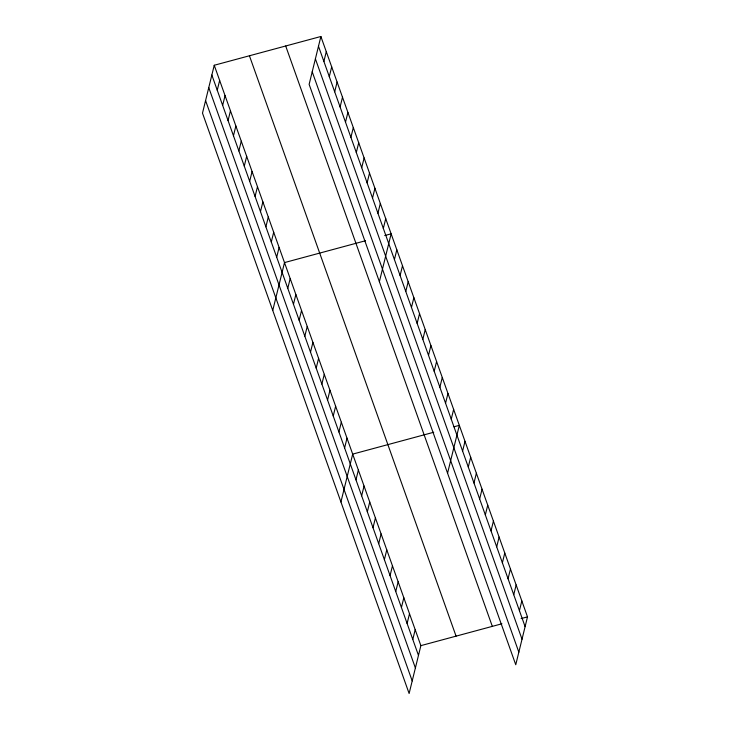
<?xml version="1.0" encoding="UTF-8"?>
<svg xmlns="http://www.w3.org/2000/svg" width="730" height="730" viewBox="0 0 730 730"><rect width="100%" height="100%" fill="white"/><g stroke="black" fill="none" stroke-linecap="round" stroke-linejoin="round"><path stroke-width="1.09" d="M214.246 65.262L202.493 113.132L409.119 693.5L420.872 645.639L214.246 65.262L320.881 36.5L527.507 616.868L515.754 664.738L309.128 84.361L320.881 36.5M217.248 90.219L219.648 80.446M222.65 105.394L225.05 95.621M228.061 120.578L230.461 110.805M233.463 135.753L235.863 125.98M238.865 150.937L241.265 141.164M244.267 166.111L246.667 156.339M249.678 181.286L252.078 171.513M255.08 196.47L257.48 186.697M260.482 211.645L262.882 201.872M265.884 226.829L268.284 217.056M271.295 242.004L273.695 232.231M323.883 61.448L326.283 51.675M276.697 257.188L279.097 247.415M329.294 76.632L331.694 66.859M272.746 310.451L284.499 262.59L365.548 240.727M334.696 91.807L337.096 82.034M287.784 288.323L290.184 278.55M340.098 106.991L342.498 97.218M293.46 304.282L295.86 294.509M345.5 122.165L347.9 112.393M299.145 320.242L301.545 310.469M350.911 137.35L353.311 127.577M304.83 336.202L307.23 326.429M356.313 152.524L358.713 142.751M310.515 352.161L312.915 342.388M361.715 167.708L364.115 157.936M316.19 368.13L318.59 358.348M367.117 182.883L369.517 173.11M321.875 384.089L324.275 374.317M372.519 198.067L374.928 188.285M327.56 400.049L329.96 390.276M377.93 213.242L380.33 203.469M333.236 416.009L335.636 406.236M383.332 228.417L385.732 218.644M338.921 431.968L341.321 422.195M379.381 281.689L391.134 233.828L384.737 235.553M344.606 447.928L347.005 438.155M394.419 259.561L396.819 249.788M340.928 501.975L352.69 454.115L433.729 432.251M400.104 275.52L402.504 265.747M355.966 479.847L358.366 470.074M405.78 291.48L408.179 281.707M361.651 495.807L364.051 486.034M411.464 307.44L413.864 297.667M367.336 511.767L369.736 501.994M417.149 323.399L419.549 313.626M373.012 527.726L375.412 517.953M422.825 339.359L425.225 329.586M378.697 543.686L381.096 533.913M428.51 355.318L430.91 345.546M384.382 559.645L386.781 549.873M434.195 371.278L436.595 361.505M390.066 575.605L392.466 565.832M439.88 387.238L442.28 377.465M395.742 591.565L398.142 581.792M445.555 403.197L447.955 393.424M401.427 607.524L403.827 597.751M451.24 419.166L453.64 409.393M407.112 623.493L409.512 613.72M447.563 473.213L459.325 425.353L453.987 426.785M412.788 639.453L415.188 629.68M462.601 451.085L465.001 441.312M468.286 467.045L470.686 457.272M473.971 483.005L476.371 473.232M479.656 498.964L482.055 489.191M485.331 514.924L487.731 505.151M491.016 530.883L493.416 521.111M496.701 546.843L499.101 537.07M502.377 562.803L504.777 553.03M508.062 578.762L510.462 568.989M513.747 594.722L516.146 584.949M519.432 610.682L521.831 600.909M420.872 645.639L501.921 623.776M521.111 618.593L527.507 616.868M318.481 46.273L525.107 626.641M315.397 58.847L522.023 639.215M312.212 71.796L518.838 652.164M285.695 45.99L492.321 626.367M249.432 55.772L456.067 636.14M211.846 75.035L418.473 655.412M208.762 87.609L415.388 667.977M205.577 100.558L412.204 680.926"/></g></svg>
